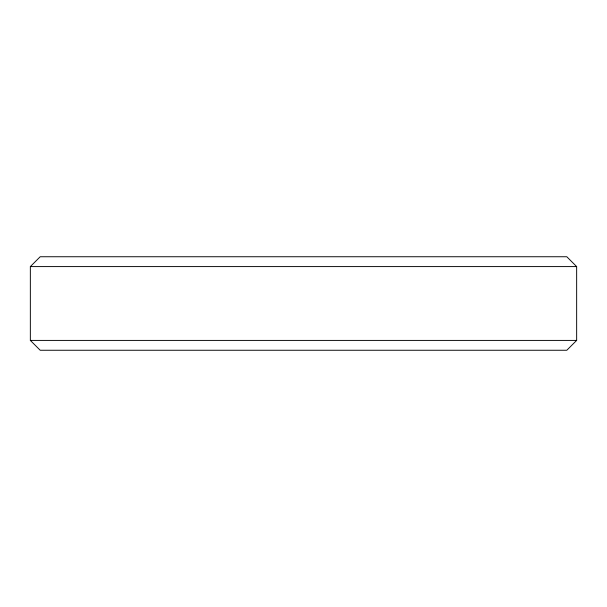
<?xml version="1.0" encoding="UTF-8"?>
<svg xmlns="http://www.w3.org/2000/svg" width="607" height="607" viewBox="0 0 607 607"><rect width="100%" height="100%" fill="white"/><g stroke="black" fill="none" stroke-linecap="round" stroke-linejoin="round"><path stroke-width="0.91" d="M30.35 266.587L40.191 256.746L566.809 256.746L576.65 266.587L576.65 340.413L566.809 350.254L40.191 350.254L30.35 340.413L30.35 266.587L576.65 266.587M30.35 340.413L576.65 340.413"/></g></svg>
